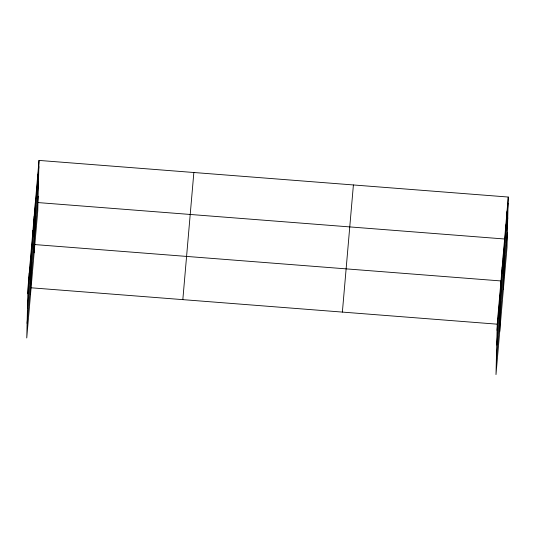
<?xml version="1.0" encoding="UTF-8"?>
<svg xmlns="http://www.w3.org/2000/svg" width="535" height="535" viewBox="0 0 535 535"><rect width="100%" height="100%" fill="white"/><g stroke="black" fill="none" stroke-linecap="round" stroke-linejoin="round"><path stroke-width="0.8" d="M29.077 279.344L29.231 273.144M30.328 264.932L30.482 258.739M30.495 294.731L31.732 244.328M32.789 236.544L32.943 230.344M34.006 222.56L34.153 216.361M34.133 252.781L35.37 202.377M36.427 194.586L36.581 188.394M37.644 180.603L37.791 174.41M39.008 160.42L37.771 210.823L26.75 337.959L27.98 287.556L39.008 160.42L508.25 197.04L507.019 247.444L495.992 374.58L497.229 324.177L508.25 197.04M498.326 315.964L498.473 309.765M499.576 301.553L499.723 295.36M499.743 331.352L500.974 280.949L34.173 244.522M502.037 273.164L502.184 266.965M503.248 259.181L503.402 252.981M503.381 289.402L504.612 238.998L37.811 202.564M505.675 231.207L505.822 225.014M506.886 217.223L507.04 211.024M27.833 293.748L38.854 166.619M27.472 308.341L38.5 181.204M27.104 323.367L38.132 196.238M182.83 299.64L193.857 172.504M342.373 312.092L353.401 184.956M497.075 330.369L508.096 203.24M496.721 344.961L507.742 217.825M496.353 359.988L507.374 232.859M30.428 287.743L497.229 324.177"/></g></svg>
